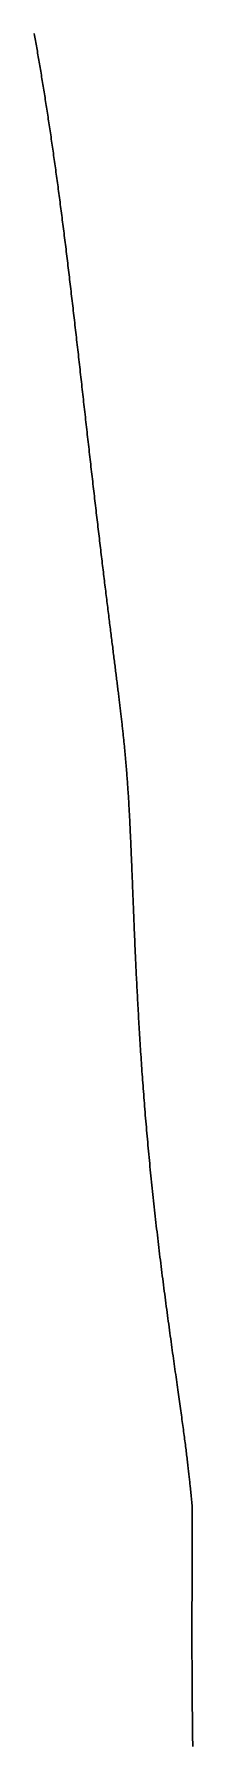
# Model space of a CAD drawing. Header units: inches. Extents: x 130170 to 284068, y 377793 to 804530.
# Drawn here: x 253538.4 to 253544.9, y 738977.2 to 739047.7 of the extents above; entities that cross this region are included whole.
import ezdxf

# ---------------------------------------------------------------- set-up
doc = ezdxf.new("R2010")
doc.units = ezdxf.units.IN
doc.header["$MEASUREMENT"] = 0
doc.layers.add('muni_il', color=7, linetype='Continuous')

msp = doc.modelspace()

# ---------------------------------------------------------------- linework, layer by layer
at = {"layer": 'muni_il'}
for points in [[(253538.37, 739047.738), (253538.383, 739047.666), (253538.396, 739047.594), (253538.409, 739047.521), (253538.422, 739047.449), (253538.435, 739047.376), (253538.447, 739047.303), (253538.46, 739047.229), (253538.473, 739047.156), (253538.486, 739047.083), (253538.498, 739047.009), (253538.511, 739046.935), (253538.524, 739046.861), (253538.537, 739046.786), (253538.549, 739046.712), (253538.562, 739046.637), (253538.575, 739046.562), (253538.587, 739046.487), (253538.6, 739046.411), (253538.613, 739046.336), (253538.625, 739046.26), (253538.638, 739046.184), (253538.651, 739046.108), (253538.663, 739046.031), (253538.676, 739045.955), (253538.689, 739045.878), (253538.701, 739045.801), (253538.714, 739045.724), (253538.726, 739045.646), (253538.739, 739045.569), (253538.751, 739045.491), (253538.764, 739045.413), (253538.776, 739045.335), (253538.789, 739045.256), (253538.801, 739045.178), (253538.814, 739045.099), (253538.826, 739045.02), (253538.839, 739044.941), (253538.851, 739044.861), (253538.864, 739044.781), (253538.876, 739044.701), (253538.888, 739044.621), (253538.901, 739044.541), (253538.913, 739044.46), (253538.926, 739044.38), (253538.938, 739044.299), (253538.95, 739044.218), (253538.963, 739044.136), (253538.975, 739044.055), (253538.987, 739043.973), (253538.999, 739043.891), (253539.012, 739043.808), (253539.024, 739043.726), (253539.036, 739043.643), (253539.048, 739043.56), (253539.061, 739043.477), (253539.073, 739043.394), (253539.085, 739043.31), (253539.097, 739043.227), (253539.109, 739043.143), (253539.122, 739043.058), (253539.134, 739042.974), (253539.146, 739042.889), (253539.158, 739042.804), (253539.17, 739042.719), (253539.182, 739042.634), (253539.194, 739042.548), (253539.206, 739042.463), (253539.218, 739042.377), (253539.23, 739042.291), (253539.242, 739042.204), (253539.254, 739042.117), (253539.266, 739042.031), (253539.278, 739041.943), (253539.29, 739041.856), (253539.302, 739041.769), (253539.314, 739041.681), (253539.326, 739041.593), (253539.338, 739041.505), (253539.35, 739041.416), (253539.362, 739041.328), (253539.374, 739041.239), (253539.385, 739041.15), (253539.397, 739041.06), (253539.409, 739040.971), (253539.421, 739040.881), (253539.433, 739040.791), (253539.444, 739040.701), (253539.456, 739040.61), (253539.468, 739040.52), (253539.48, 739040.429), (253539.492, 739040.338), (253539.503, 739040.246), (253539.515, 739040.155), (253539.527, 739040.063), (253539.538, 739039.971), (253539.55, 739039.879), (253539.562, 739039.786), (253539.574, 739039.694), (253539.585, 739039.601), (253539.597, 739039.508), (253539.609, 739039.415), (253539.62, 739039.321), (253539.632, 739039.227), (253539.644, 739039.133), (253539.655, 739039.039), (253539.667, 739038.945), (253539.679, 739038.85), (253539.69, 739038.756), (253539.702, 739038.66), (253539.713, 739038.565), (253539.725, 739038.47), (253539.737, 739038.374), (253539.748, 739038.279), (253539.76, 739038.182), (253539.771, 739038.086), (253539.783, 739037.99), (253539.794, 739037.893), (253539.806, 739037.796), (253539.818, 739037.699), (253539.829, 739037.602), (253539.841, 739037.505), (253539.852, 739037.407), (253539.864, 739037.309), (253539.875, 739037.212), (253539.887, 739037.113), (253539.898, 739037.015), (253539.91, 739036.917), (253539.921, 739036.818), (253539.933, 739036.719), (253539.944, 739036.62), (253539.956, 739036.521), (253539.968, 739036.422), (253539.979, 739036.322), (253539.991, 739036.222), (253540.002, 739036.122), (253540.014, 739036.022), (253540.025, 739035.922), (253540.037, 739035.822), (253540.048, 739035.721), (253540.06, 739035.621), (253540.071, 739035.52), (253540.083, 739035.419), (253540.094, 739035.318), (253540.106, 739035.217), (253540.117, 739035.116), (253540.129, 739035.014), (253540.14, 739034.913), (253540.152, 739034.811), (253540.163, 739034.71), (253540.175, 739034.608), (253540.187, 739034.506), (253540.198, 739034.404), (253540.21, 739034.302), (253540.221, 739034.199), (253540.233, 739034.097), (253540.244, 739033.995), (253540.256, 739033.892), (253540.267, 739033.79), (253540.279, 739033.687), (253540.291, 739033.584), (253540.302, 739033.481), (253540.314, 739033.379), (253540.325, 739033.276), (253540.337, 739033.173), (253540.349, 739033.07), (253540.36, 739032.967), (253540.372, 739032.864), (253540.383, 739032.761), (253540.395, 739032.658), (253540.406, 739032.554), (253540.418, 739032.451), (253540.43, 739032.348), (253540.441, 739032.245), (253540.453, 739032.142), (253540.464, 739032.039), (253540.476, 739031.935), (253540.488, 739031.832), (253540.499, 739031.729), (253540.511, 739031.626), (253540.522, 739031.523), (253540.534, 739031.42), (253540.546, 739031.317), (253540.557, 739031.214), (253540.569, 739031.112), (253540.581, 739031.009), (253540.592, 739030.906), (253540.604, 739030.804), (253540.615, 739030.701), (253540.627, 739030.599), (253540.638, 739030.496), (253540.65, 739030.394), (253540.662, 739030.292), (253540.673, 739030.19), (253540.685, 739030.088), (253540.697, 739029.986), (253540.708, 739029.884), (253540.72, 739029.783), (253540.731, 739029.682), (253540.743, 739029.58), (253540.754, 739029.479), (253540.766, 739029.378), (253540.777, 739029.277), (253540.789, 739029.177), (253540.801, 739029.077), (253540.812, 739028.976), (253540.824, 739028.876), (253540.835, 739028.776), (253540.847, 739028.677), (253540.858, 739028.578), (253540.87, 739028.478), (253540.881, 739028.379), (253540.893, 739028.281), (253540.904, 739028.182), (253540.915, 739028.084), (253540.927, 739027.986), (253540.938, 739027.888), (253540.95, 739027.79), (253540.961, 739027.693), (253540.972, 739027.596), (253540.984, 739027.5), (253540.995, 739027.403), (253541.006, 739027.307), (253541.018, 739027.211), (253541.029, 739027.115), (253541.04, 739027.02), (253541.052, 739026.925), (253541.063, 739026.831), (253541.074, 739026.736), (253541.085, 739026.642), (253541.096, 739026.549), (253541.107, 739026.455), (253541.119, 739026.362), (253541.13, 739026.27), (253541.141, 739026.177), (253541.152, 739026.086), (253541.163, 739025.994), (253541.174, 739025.903), (253541.185, 739025.812), (253541.196, 739025.721), (253541.206, 739025.631), (253541.217, 739025.541), (253541.228, 739025.452), (253541.239, 739025.363), (253541.25, 739025.275), (253541.26, 739025.186), (253541.271, 739025.099), (253541.282, 739025.011), (253541.292, 739024.924), (253541.303, 739024.838), (253541.314, 739024.751), (253541.324, 739024.666), (253541.334, 739024.58), (253541.345, 739024.495), (253541.355, 739024.411), (253541.366, 739024.327), (253541.376, 739024.243), (253541.386, 739024.16), (253541.396, 739024.077), (253541.407, 739023.995), (253541.417, 739023.913), (253541.427, 739023.832), (253541.437, 739023.751), (253541.447, 739023.67), (253541.457, 739023.59), (253541.467, 739023.51), (253541.477, 739023.431), (253541.487, 739023.352), (253541.496, 739023.274), (253541.506, 739023.196), (253541.516, 739023.118), (253541.526, 739023.041), (253541.535, 739022.965), (253541.545, 739022.889), (253541.554, 739022.813), (253541.564, 739022.738), (253541.573, 739022.663), (253541.582, 739022.589), (253541.592, 739022.515), (253541.601, 739022.442), (253541.61, 739022.369), (253541.619, 739022.296), (253541.628, 739022.224), (253541.637, 739022.152), (253541.646, 739022.081), (253541.655, 739022.01), (253541.664, 739021.94), (253541.672, 739021.87), (253541.681, 739021.801), (253541.69, 739021.732), (253541.698, 739021.663), (253541.707, 739021.595), (253541.715, 739021.527), (253541.724, 739021.46), (253541.732, 739021.393), (253541.741, 739021.327), (253541.749, 739021.261), (253541.757, 739021.195), (253541.765, 739021.13), (253541.773, 739021.065), (253541.781, 739021), (253541.789, 739020.936), (253541.797, 739020.873), (253541.805, 739020.81), (253541.812, 739020.747), (253541.82, 739020.684), (253541.828, 739020.622), (253541.835, 739020.56), (253541.843, 739020.499), (253541.85, 739020.438), (253541.858, 739020.377), (253541.865, 739020.317), (253541.872, 739020.257), (253541.879, 739020.197), (253541.886, 739020.138), (253541.893, 739020.079), (253541.9, 739020.02), (253541.907, 739019.962), (253541.914, 739019.904), (253541.921, 739019.846), (253541.928, 739019.789), (253541.934, 739019.732), (253541.941, 739019.675), (253541.947, 739019.618), (253541.954, 739019.562), (253541.96, 739019.506), (253541.967, 739019.45), (253541.973, 739019.394), (253541.979, 739019.339), (253541.986, 739019.284), (253541.992, 739019.229), (253541.998, 739019.175), (253542.004, 739019.12), (253542.01, 739019.066), (253542.016, 739019.012), (253542.021, 739018.958), (253542.027, 739018.905), (253542.033, 739018.851), (253542.038, 739018.798), (253542.044, 739018.745), (253542.05, 739018.692), (253542.055, 739018.639), (253542.06, 739018.587), (253542.066, 739018.534), (253542.071, 739018.482), (253542.076, 739018.43), (253542.082, 739018.377), (253542.087, 739018.325), (253542.092, 739018.273), (253542.097, 739018.221), (253542.102, 739018.17), (253542.107, 739018.118), (253542.112, 739018.066), (253542.116, 739018.014), (253542.121, 739017.963), (253542.126, 739017.911), (253542.13, 739017.86), (253542.135, 739017.808), (253542.14, 739017.756), (253542.144, 739017.705), (253542.149, 739017.653), (253542.153, 739017.602), (253542.157, 739017.55), (253542.162, 739017.498), (253542.166, 739017.447), (253542.17, 739017.395), (253542.174, 739017.343), (253542.179, 739017.291), (253542.183, 739017.239), (253542.187, 739017.187), (253542.191, 739017.135), (253542.195, 739017.082), (253542.199, 739017.03), (253542.202, 739016.977), (253542.206, 739016.924), (253542.21, 739016.872), (253542.214, 739016.818), (253542.218, 739016.765), (253542.221, 739016.712), (253542.225, 739016.658), (253542.229, 739016.605), (253542.232, 739016.551), (253542.236, 739016.497), (253542.239, 739016.442), (253542.243, 739016.387), (253542.246, 739016.333), (253542.25, 739016.277), (253542.253, 739016.222), (253542.257, 739016.167), (253542.26, 739016.111), (253542.263, 739016.055), (253542.266, 739015.998), (253542.27, 739015.941), (253542.273, 739015.884), (253542.276, 739015.827), (253542.279, 739015.77), (253542.283, 739015.712), (253542.286, 739015.653), (253542.289, 739015.595), (253542.292, 739015.536), (253542.295, 739015.476), (253542.298, 739015.417), (253542.301, 739015.357), (253542.304, 739015.296), (253542.307, 739015.235), (253542.31, 739015.174), (253542.313, 739015.112), (253542.316, 739015.05), (253542.319, 739014.988), (253542.322, 739014.925), (253542.325, 739014.862), (253542.328, 739014.798), (253542.331, 739014.734), (253542.334, 739014.669), (253542.337, 739014.604), (253542.34, 739014.539), (253542.343, 739014.473), (253542.346, 739014.407), (253542.349, 739014.34), (253542.351, 739014.272), (253542.354, 739014.205), (253542.357, 739014.136), (253542.36, 739014.067), (253542.363, 739013.998), (253542.366, 739013.928), (253542.369, 739013.858), (253542.372, 739013.787), (253542.375, 739013.716), (253542.378, 739013.644), (253542.381, 739013.571), (253542.384, 739013.499), (253542.387, 739013.425), (253542.389, 739013.351), (253542.392, 739013.277), (253542.395, 739013.202), (253542.398, 739013.126), (253542.401, 739013.05), (253542.405, 739012.973), (253542.408, 739012.896), (253542.411, 739012.818), (253542.414, 739012.74), (253542.417, 739012.661), (253542.42, 739012.581), (253542.423, 739012.501), (253542.426, 739012.42), (253542.429, 739012.339), (253542.433, 739012.258), (253542.436, 739012.175), (253542.439, 739012.092), (253542.443, 739012.009), (253542.446, 739011.925), (253542.449, 739011.84), (253542.453, 739011.755), (253542.456, 739011.669), (253542.46, 739011.583), (253542.463, 739011.496), (253542.467, 739011.409), (253542.47, 739011.321), (253542.474, 739011.232), (253542.477, 739011.143), (253542.481, 739011.053), (253542.485, 739010.963), (253542.489, 739010.872), (253542.492, 739010.78), (253542.496, 739010.688), (253542.5, 739010.596), (253542.504, 739010.503), (253542.508, 739010.409), (253542.512, 739010.315), (253542.516, 739010.22), (253542.52, 739010.125), (253542.525, 739010.029), (253542.529, 739009.932), (253542.533, 739009.835), (253542.538, 739009.738), (253542.542, 739009.639), (253542.547, 739009.541), (253542.551, 739009.442), (253542.556, 739009.342), (253542.56, 739009.242), (253542.565, 739009.141), (253542.57, 739009.04), (253542.575, 739008.938), (253542.58, 739008.836), (253542.585, 739008.733), (253542.59, 739008.629), (253542.595, 739008.526), (253542.601, 739008.421), (253542.606, 739008.317), (253542.611, 739008.211), (253542.617, 739008.105), (253542.622, 739007.999), (253542.628, 739007.892), (253542.634, 739007.785), (253542.64, 739007.678), (253542.645, 739007.569), (253542.652, 739007.461), (253542.658, 739007.352), (253542.664, 739007.242), (253542.67, 739007.132), (253542.676, 739007.022), (253542.683, 739006.911), (253542.689, 739006.8), (253542.696, 739006.688), (253542.703, 739006.576), (253542.71, 739006.463), (253542.717, 739006.351), (253542.724, 739006.237), (253542.731, 739006.123), (253542.738, 739006.009), (253542.745, 739005.895), (253542.753, 739005.78), (253542.76, 739005.664), (253542.768, 739005.549), (253542.776, 739005.432), (253542.784, 739005.316), (253542.792, 739005.199), (253542.8, 739005.082), (253542.808, 739004.965), (253542.817, 739004.847), (253542.825, 739004.728), (253542.834, 739004.61), (253542.842, 739004.491), (253542.851, 739004.371), (253542.86, 739004.252), (253542.869, 739004.132), (253542.878, 739004.012), (253542.888, 739003.891), (253542.897, 739003.77), (253542.907, 739003.649), (253542.916, 739003.527), (253542.926, 739003.406), (253542.936, 739003.283), (253542.946, 739003.161), (253542.957, 739003.038), (253542.967, 739002.915), (253542.977, 739002.792), (253542.988, 739002.668), (253542.999, 739002.545), (253543.01, 739002.421), (253543.021, 739002.296), (253543.032, 739002.172), (253543.043, 739002.047), (253543.054, 739001.922), (253543.066, 739001.796), (253543.078, 739001.671), (253543.089, 739001.545), (253543.101, 739001.419), (253543.114, 739001.292), (253543.126, 739001.166), (253543.138, 739001.039), (253543.151, 739000.912), (253543.163, 739000.785), (253543.176, 739000.658), (253543.189, 739000.531), (253543.202, 739000.403), (253543.215, 739000.275), (253543.228, 739000.147), (253543.242, 739000.019), (253543.255, 738999.891), (253543.269, 738999.762), (253543.283, 738999.634), (253543.297, 738999.505), (253543.311, 738999.377), (253543.325, 738999.248), (253543.339, 738999.119), (253543.353, 738998.99), (253543.368, 738998.861), (253543.383, 738998.732), (253543.397, 738998.602), (253543.412, 738998.473), (253543.427, 738998.344), (253543.442, 738998.215), (253543.457, 738998.086), (253543.473, 738997.956), (253543.488, 738997.827), (253543.503, 738997.698), (253543.519, 738997.569), (253543.534, 738997.44), (253543.55, 738997.311), (253543.566, 738997.183), (253543.582, 738997.054), (253543.598, 738996.925), (253543.614, 738996.797), (253543.63, 738996.669), (253543.646, 738996.541), (253543.662, 738996.414), (253543.678, 738996.286), (253543.695, 738996.159), (253543.711, 738996.032), (253543.727, 738995.906), (253543.744, 738995.779), (253543.76, 738995.653), (253543.777, 738995.528), (253543.793, 738995.403), (253543.81, 738995.278), (253543.826, 738995.154), (253543.843, 738995.03), (253543.859, 738994.907), (253543.876, 738994.784), (253543.892, 738994.661), (253543.909, 738994.54), (253543.925, 738994.419), (253543.942, 738994.298), (253543.958, 738994.178), (253543.974, 738994.059), (253543.991, 738993.94), (253544.007, 738993.822), (253544.023, 738993.705), (253544.039, 738993.589), (253544.055, 738993.473), (253544.071, 738993.358), (253544.087, 738993.244), (253544.103, 738993.131), (253544.119, 738993.018), (253544.134, 738992.907), (253544.15, 738992.796), (253544.165, 738992.687), (253544.181, 738992.578), (253544.196, 738992.47), (253544.211, 738992.363), (253544.226, 738992.257), (253544.241, 738992.153), (253544.255, 738992.049), (253544.27, 738991.946), (253544.284, 738991.844), (253544.299, 738991.744), (253544.313, 738991.644), (253544.327, 738991.546), (253544.34, 738991.448), (253544.354, 738991.352), (253544.367, 738991.256), (253544.38, 738991.162), (253544.393, 738991.069), (253544.406, 738990.977), (253544.419, 738990.887), (253544.431, 738990.797), (253544.444, 738990.708), (253544.456, 738990.621), (253544.468, 738990.534), (253544.479, 738990.449), (253544.491, 738990.365), (253544.502, 738990.282), (253544.513, 738990.2), (253544.524, 738990.119), (253544.535, 738990.039), (253544.545, 738989.96), (253544.556, 738989.882), (253544.566, 738989.805), (253544.576, 738989.729), (253544.585, 738989.654), (253544.595, 738989.58), (253544.604, 738989.507), (253544.613, 738989.435), (253544.622, 738989.363), (253544.631, 738989.293), (253544.64, 738989.224), (253544.648, 738989.155), (253544.657, 738989.087), (253544.665, 738989.02), (253544.673, 738988.954), (253544.68, 738988.888), (253544.688, 738988.824), (253544.695, 738988.76), (253544.703, 738988.697), (253544.71, 738988.635), (253544.717, 738988.573), (253544.724, 738988.512), (253544.73, 738988.452), (253544.737, 738988.393), (253544.743, 738988.334), (253544.75, 738988.277), (253544.756, 738988.22), (253544.762, 738988.163), (253544.768, 738988.108), (253544.773, 738988.054), (253544.779, 738988), (253544.785, 738987.948), (253544.79, 738987.896), (253544.795, 738987.846), (253544.8, 738987.797), (253544.805, 738987.748), (253544.81, 738987.702), (253544.815, 738987.656), (253544.819, 738987.612), (253544.823, 738987.569), (253544.828, 738987.528), (253544.832, 738987.489), (253544.835, 738987.452), (253544.839, 738987.416), (253544.842, 738987.383), (253544.845, 738987.352), (253544.848, 738987.323), (253544.851, 738987.296), (253544.853, 738987.272), (253544.855, 738987.251), (253544.857, 738987.233), (253544.858, 738987.218), (253544.859, 738987.206), (253544.87, 738987.035), (253544.871, 738986.966), (253544.872, 738986.933), (253544.872, 738986.899), (253544.873, 738986.866), (253544.873, 738986.833), (253544.874, 738986.8), (253544.874, 738986.767), (253544.875, 738986.735), (253544.875, 738986.702), (253544.875, 738986.67), (253544.876, 738986.637), (253544.876, 738986.605), (253544.876, 738986.573), (253544.877, 738986.541), (253544.877, 738986.509), (253544.877, 738986.477), (253544.877, 738986.444), (253544.878, 738986.412), (253544.878, 738986.38), (253544.878, 738986.348), (253544.878, 738986.316), (253544.878, 738986.284), (253544.878, 738986.252), (253544.878, 738986.22), (253544.878, 738986.188), (253544.878, 738986.155), (253544.879, 738986.123), (253544.879, 738986.091), (253544.879, 738986.058), (253544.879, 738986.026), (253544.879, 738985.993), (253544.879, 738985.96), (253544.879, 738985.928), (253544.879, 738985.895), (253544.879, 738985.862), (253544.879, 738985.828), (253544.879, 738985.795), (253544.878, 738985.761), (253544.878, 738985.728), (253544.878, 738985.694), (253544.878, 738985.659), (253544.878, 738985.625), (253544.878, 738985.59), (253544.878, 738985.555), (253544.878, 738985.52), (253544.878, 738985.484), (253544.878, 738985.449), (253544.878, 738985.412), (253544.877, 738985.376), (253544.877, 738985.339), (253544.877, 738985.301), (253544.877, 738985.263), (253544.877, 738985.225), (253544.877, 738985.186), (253544.877, 738985.147), (253544.876, 738985.107), (253544.876, 738985.067), (253544.876, 738985.026), (253544.876, 738984.985), (253544.876, 738984.943), (253544.876, 738984.9), (253544.875, 738984.857), (253544.875, 738984.813), (253544.875, 738984.768), (253544.875, 738984.723), (253544.874, 738984.677), (253544.874, 738984.631), (253544.874, 738984.584), (253544.874, 738984.536), (253544.874, 738984.487), (253544.873, 738984.437), (253544.873, 738984.387), (253544.873, 738984.336), (253544.873, 738984.284), (253544.872, 738984.232), (253544.872, 738984.178), (253544.872, 738984.124), (253544.872, 738984.069), (253544.872, 738984.014), (253544.871, 738983.957), (253544.871, 738983.9), (253544.871, 738983.842), (253544.871, 738983.783), (253544.87, 738983.723), (253544.87, 738983.662), (253544.87, 738983.601), (253544.87, 738983.539), (253544.87, 738983.476), (253544.869, 738983.412), (253544.869, 738983.347), (253544.869, 738983.282), (253544.869, 738983.216), (253544.869, 738983.149), (253544.868, 738983.081), (253544.868, 738983.012), (253544.868, 738982.943), (253544.868, 738982.873), (253544.868, 738982.803), (253544.868, 738982.731), (253544.867, 738982.659), (253544.867, 738982.586), (253544.867, 738982.513), (253544.867, 738982.438), (253544.867, 738982.363), (253544.867, 738982.288), (253544.867, 738982.212), (253544.867, 738982.135), (253544.867, 738982.058), (253544.867, 738981.98), (253544.867, 738981.901), (253544.867, 738981.822), (253544.867, 738981.742), (253544.867, 738981.662), (253544.867, 738981.581), (253544.867, 738981.5), (253544.867, 738981.418), (253544.867, 738981.336), (253544.867, 738981.253), (253544.867, 738981.17), (253544.868, 738981.086), (253544.868, 738981.002), (253544.868, 738980.918), (253544.868, 738980.833), (253544.868, 738980.747), (253544.869, 738980.662), (253544.869, 738980.576), (253544.869, 738980.489), (253544.869, 738980.403), (253544.87, 738980.316), (253544.87, 738980.228), (253544.871, 738980.14), (253544.871, 738980.053), (253544.871, 738979.964), (253544.872, 738979.876), (253544.872, 738979.787), (253544.873, 738979.698), (253544.873, 738979.609), (253544.874, 738979.519), (253544.874, 738979.43), (253544.875, 738979.34), (253544.876, 738979.25), (253544.876, 738979.159), (253544.877, 738979.069), (253544.878, 738978.978), (253544.879, 738978.888), (253544.879, 738978.797), (253544.88, 738978.705), (253544.881, 738978.614), (253544.882, 738978.523), (253544.883, 738978.431), (253544.884, 738978.339), (253544.885, 738978.247), (253544.886, 738978.155), (253544.887, 738978.063), (253544.888, 738977.971), (253544.889, 738977.879), (253544.89, 738977.786), (253544.892, 738977.694), (253544.893, 738977.601), (253544.894, 738977.508), (253544.895, 738977.415), (253544.897, 738977.322), (253544.898, 738977.229), (253544.9, 738977.136)], [(253544.9, 738977.136), (253544.898, 738977.229), (253544.897, 738977.322), (253544.895, 738977.415), (253544.894, 738977.508), (253544.893, 738977.601), (253544.892, 738977.694), (253544.89, 738977.786), (253544.889, 738977.879), (253544.888, 738977.971), (253544.887, 738978.063), (253544.886, 738978.155), (253544.885, 738978.247), (253544.884, 738978.339), (253544.883, 738978.431), (253544.882, 738978.523), (253544.881, 738978.614), (253544.88, 738978.705), (253544.879, 738978.797), (253544.879, 738978.888), (253544.878, 738978.978), (253544.877, 738979.069), (253544.876, 738979.159), (253544.876, 738979.25), (253544.875, 738979.34), (253544.874, 738979.43), (253544.874, 738979.519), (253544.873, 738979.609), (253544.873, 738979.698), (253544.872, 738979.787), (253544.872, 738979.876), (253544.871, 738979.964), (253544.871, 738980.053), (253544.871, 738980.14), (253544.87, 738980.228), (253544.87, 738980.316), (253544.869, 738980.403), (253544.869, 738980.489), (253544.869, 738980.576), (253544.869, 738980.662), (253544.868, 738980.747), (253544.868, 738980.833), (253544.868, 738980.918), (253544.868, 738981.002), (253544.868, 738981.086), (253544.867, 738981.17), (253544.867, 738981.253), (253544.867, 738981.336), (253544.867, 738981.418), (253544.867, 738981.5), (253544.867, 738981.581), (253544.867, 738981.662), (253544.867, 738981.742), (253544.867, 738981.822), (253544.867, 738981.901), (253544.867, 738981.98), (253544.867, 738982.058), (253544.867, 738982.135), (253544.867, 738982.212), (253544.867, 738982.288), (253544.867, 738982.363), (253544.867, 738982.438), (253544.867, 738982.513), (253544.867, 738982.586), (253544.867, 738982.659), (253544.868, 738982.731), (253544.868, 738982.803), (253544.868, 738982.873), (253544.868, 738982.943), (253544.868, 738983.012), (253544.868, 738983.081), (253544.869, 738983.149), (253544.869, 738983.216), (253544.869, 738983.282), (253544.869, 738983.347), (253544.869, 738983.412), (253544.87, 738983.476), (253544.87, 738983.539), (253544.87, 738983.601), (253544.87, 738983.662), (253544.87, 738983.723), (253544.871, 738983.783), (253544.871, 738983.842), (253544.871, 738983.9), (253544.871, 738983.957), (253544.872, 738984.014), (253544.872, 738984.069), (253544.872, 738984.124), (253544.872, 738984.178), (253544.872, 738984.232), (253544.873, 738984.284), (253544.873, 738984.336), (253544.873, 738984.387), (253544.873, 738984.437), (253544.874, 738984.487), (253544.874, 738984.536), (253544.874, 738984.584), (253544.874, 738984.631), (253544.874, 738984.677), (253544.875, 738984.723), (253544.875, 738984.768), (253544.875, 738984.813), (253544.875, 738984.857), (253544.876, 738984.9), (253544.876, 738984.943), (253544.876, 738984.985), (253544.876, 738985.026), (253544.876, 738985.067), (253544.876, 738985.107), (253544.877, 738985.147), (253544.877, 738985.186), (253544.877, 738985.225), (253544.877, 738985.263), (253544.877, 738985.301), (253544.877, 738985.339), (253544.877, 738985.376), (253544.878, 738985.412), (253544.878, 738985.449), (253544.878, 738985.484), (253544.878, 738985.52), (253544.878, 738985.555), (253544.878, 738985.59), (253544.878, 738985.625), (253544.878, 738985.659), (253544.878, 738985.694), (253544.878, 738985.728), (253544.878, 738985.761), (253544.879, 738985.795), (253544.879, 738985.828), (253544.879, 738985.862), (253544.879, 738985.895), (253544.879, 738985.928), (253544.879, 738985.96), (253544.879, 738985.993), (253544.879, 738986.026), (253544.879, 738986.058), (253544.879, 738986.091), (253544.879, 738986.123), (253544.878, 738986.155), (253544.878, 738986.188), (253544.878, 738986.22), (253544.878, 738986.252), (253544.878, 738986.284), (253544.878, 738986.316), (253544.878, 738986.348), (253544.878, 738986.38), (253544.878, 738986.412), (253544.877, 738986.444), (253544.877, 738986.477), (253544.877, 738986.509), (253544.877, 738986.541), (253544.876, 738986.573), (253544.876, 738986.605), (253544.876, 738986.637), (253544.875, 738986.67), (253544.875, 738986.702), (253544.875, 738986.735), (253544.874, 738986.767), (253544.874, 738986.8), (253544.873, 738986.833), (253544.873, 738986.866), (253544.872, 738986.899), (253544.872, 738986.933), (253544.871, 738986.966), (253544.87, 738987.035), (253544.859, 738987.206), (253544.858, 738987.218), (253544.857, 738987.233), (253544.855, 738987.251), (253544.853, 738987.272), (253544.851, 738987.296), (253544.848, 738987.323), (253544.845, 738987.352), (253544.842, 738987.383), (253544.839, 738987.416), (253544.835, 738987.452), (253544.832, 738987.489), (253544.828, 738987.528), (253544.823, 738987.569), (253544.819, 738987.612), (253544.815, 738987.656), (253544.81, 738987.702), (253544.805, 738987.748), (253544.8, 738987.797), (253544.795, 738987.846), (253544.79, 738987.896), (253544.785, 738987.948), (253544.779, 738988), (253544.773, 738988.054), (253544.768, 738988.108), (253544.762, 738988.163), (253544.756, 738988.22), (253544.75, 738988.277), (253544.743, 738988.334), (253544.737, 738988.393), (253544.73, 738988.452), (253544.724, 738988.512), (253544.717, 738988.573), (253544.71, 738988.635), (253544.703, 738988.697), (253544.695, 738988.76), (253544.688, 738988.824), (253544.68, 738988.888), (253544.673, 738988.954), (253544.665, 738989.02), (253544.657, 738989.087), (253544.648, 738989.155), (253544.64, 738989.224), (253544.631, 738989.293), (253544.622, 738989.363), (253544.613, 738989.435), (253544.604, 738989.507), (253544.595, 738989.58), (253544.585, 738989.654), (253544.576, 738989.729), (253544.566, 738989.805), (253544.556, 738989.882), (253544.545, 738989.96), (253544.535, 738990.039), (253544.524, 738990.119), (253544.513, 738990.2), (253544.502, 738990.282), (253544.491, 738990.365), (253544.479, 738990.449), (253544.468, 738990.534), (253544.456, 738990.621), (253544.444, 738990.708), (253544.431, 738990.797), (253544.419, 738990.887), (253544.406, 738990.977), (253544.393, 738991.069), (253544.38, 738991.162), (253544.367, 738991.256), (253544.354, 738991.352), (253544.34, 738991.448), (253544.327, 738991.546), (253544.313, 738991.644), (253544.299, 738991.744), (253544.284, 738991.844), (253544.27, 738991.946), (253544.255, 738992.049), (253544.241, 738992.153), (253544.226, 738992.257), (253544.211, 738992.363), (253544.196, 738992.47), (253544.181, 738992.578), (253544.165, 738992.687), (253544.15, 738992.796), (253544.134, 738992.907), (253544.119, 738993.018), (253544.103, 738993.131), (253544.087, 738993.244), (253544.071, 738993.358), (253544.055, 738993.473), (253544.039, 738993.589), (253544.023, 738993.705), (253544.007, 738993.822), (253543.991, 738993.94), (253543.974, 738994.059), (253543.958, 738994.178), (253543.942, 738994.298), (253543.925, 738994.419), (253543.909, 738994.54), (253543.892, 738994.661), (253543.876, 738994.784), (253543.859, 738994.907), (253543.843, 738995.03), (253543.826, 738995.154), (253543.81, 738995.278), (253543.793, 738995.403), (253543.777, 738995.528), (253543.76, 738995.653), (253543.744, 738995.779), (253543.727, 738995.906), (253543.711, 738996.032), (253543.695, 738996.159), (253543.678, 738996.286), (253543.662, 738996.414), (253543.646, 738996.541), (253543.63, 738996.669), (253543.614, 738996.797), (253543.598, 738996.925), (253543.582, 738997.054), (253543.566, 738997.183), (253543.55, 738997.311), (253543.534, 738997.44), (253543.519, 738997.569), (253543.503, 738997.698), (253543.488, 738997.827), (253543.473, 738997.956), (253543.457, 738998.086), (253543.442, 738998.215), (253543.427, 738998.344), (253543.412, 738998.473), (253543.397, 738998.602), (253543.383, 738998.732), (253543.368, 738998.861), (253543.353, 738998.99), (253543.339, 738999.119), (253543.325, 738999.248), (253543.311, 738999.377), (253543.297, 738999.505), (253543.283, 738999.634), (253543.269, 738999.762), (253543.255, 738999.891), (253543.242, 739000.019), (253543.228, 739000.147), (253543.215, 739000.275), (253543.202, 739000.403), (253543.189, 739000.531), (253543.176, 739000.658), (253543.163, 739000.785), (253543.151, 739000.912), (253543.138, 739001.039), (253543.126, 739001.166), (253543.114, 739001.292), (253543.101, 739001.419), (253543.089, 739001.545), (253543.078, 739001.671), (253543.066, 739001.796), (253543.054, 739001.922), (253543.043, 739002.047), (253543.032, 739002.172), (253543.021, 739002.296), (253543.01, 739002.421), (253542.999, 739002.545), (253542.988, 739002.668), (253542.977, 739002.792), (253542.967, 739002.915), (253542.957, 739003.038), (253542.946, 739003.161), (253542.936, 739003.283), (253542.926, 739003.406), (253542.916, 739003.527), (253542.907, 739003.649), (253542.897, 739003.77), (253542.888, 739003.891), (253542.878, 739004.012), (253542.869, 739004.132), (253542.86, 739004.252), (253542.851, 739004.371), (253542.842, 739004.491), (253542.834, 739004.61), (253542.825, 739004.728), (253542.817, 739004.847), (253542.808, 739004.965), (253542.8, 739005.082), (253542.792, 739005.199), (253542.784, 739005.316), (253542.776, 739005.432), (253542.768, 739005.549), (253542.76, 739005.664), (253542.753, 739005.78), (253542.745, 739005.895), (253542.738, 739006.009), (253542.731, 739006.123), (253542.724, 739006.237), (253542.717, 739006.351), (253542.71, 739006.463), (253542.703, 739006.576), (253542.696, 739006.688), (253542.689, 739006.8), (253542.683, 739006.911), (253542.676, 739007.022), (253542.67, 739007.132), (253542.664, 739007.242), (253542.658, 739007.352), (253542.652, 739007.461), (253542.645, 739007.569), (253542.64, 739007.678), (253542.634, 739007.785), (253542.628, 739007.892), (253542.622, 739007.999), (253542.617, 739008.105), (253542.611, 739008.211), (253542.606, 739008.317), (253542.601, 739008.421), (253542.595, 739008.526), (253542.59, 739008.629), (253542.585, 739008.733), (253542.58, 739008.836), (253542.575, 739008.938), (253542.57, 739009.04), (253542.565, 739009.141), (253542.56, 739009.242), (253542.556, 739009.342), (253542.551, 739009.442), (253542.547, 739009.541), (253542.542, 739009.639), (253542.538, 739009.738), (253542.533, 739009.835), (253542.529, 739009.932), (253542.525, 739010.029), (253542.52, 739010.125), (253542.516, 739010.22), (253542.512, 739010.315), (253542.508, 739010.409), (253542.504, 739010.503), (253542.5, 739010.596), (253542.496, 739010.688), (253542.492, 739010.78), (253542.489, 739010.872), (253542.485, 739010.963), (253542.481, 739011.053), (253542.477, 739011.143), (253542.474, 739011.232), (253542.47, 739011.321), (253542.467, 739011.409), (253542.463, 739011.496), (253542.46, 739011.583), (253542.456, 739011.669), (253542.453, 739011.755), (253542.449, 739011.84), (253542.446, 739011.925), (253542.443, 739012.009), (253542.439, 739012.092), (253542.436, 739012.175), (253542.433, 739012.258), (253542.429, 739012.339), (253542.426, 739012.42), (253542.423, 739012.501), (253542.42, 739012.581), (253542.417, 739012.661), (253542.414, 739012.74), (253542.411, 739012.818), (253542.408, 739012.896), (253542.405, 739012.973), (253542.401, 739013.05), (253542.398, 739013.126), (253542.395, 739013.202), (253542.392, 739013.277), (253542.389, 739013.351), (253542.387, 739013.425), (253542.384, 739013.499), (253542.381, 739013.571), (253542.378, 739013.644), (253542.375, 739013.716), (253542.372, 739013.787), (253542.369, 739013.858), (253542.366, 739013.928), (253542.363, 739013.998), (253542.36, 739014.067), (253542.357, 739014.136), (253542.354, 739014.205), (253542.351, 739014.272), (253542.349, 739014.34), (253542.346, 739014.407), (253542.343, 739014.473), (253542.34, 739014.539), (253542.337, 739014.604), (253542.334, 739014.669), (253542.331, 739014.734), (253542.328, 739014.798), (253542.325, 739014.862), (253542.322, 739014.925), (253542.319, 739014.988), (253542.316, 739015.05), (253542.313, 739015.112), (253542.31, 739015.174), (253542.307, 739015.235), (253542.304, 739015.296), (253542.301, 739015.357), (253542.298, 739015.417), (253542.295, 739015.476), (253542.292, 739015.536), (253542.289, 739015.595), (253542.286, 739015.653), (253542.283, 739015.712), (253542.279, 739015.77), (253542.276, 739015.827), (253542.273, 739015.884), (253542.27, 739015.941), (253542.266, 739015.998), (253542.263, 739016.055), (253542.26, 739016.111), (253542.257, 739016.167), (253542.253, 739016.222), (253542.25, 739016.277), (253542.246, 739016.333), (253542.243, 739016.387), (253542.239, 739016.442), (253542.236, 739016.497), (253542.232, 739016.551), (253542.229, 739016.605), (253542.225, 739016.658), (253542.221, 739016.712), (253542.218, 739016.765), (253542.214, 739016.818), (253542.21, 739016.872), (253542.206, 739016.924), (253542.202, 739016.977), (253542.199, 739017.03), (253542.195, 739017.082), (253542.191, 739017.135), (253542.187, 739017.187), (253542.183, 739017.239), (253542.179, 739017.291), (253542.174, 739017.343), (253542.17, 739017.395), (253542.166, 739017.447), (253542.162, 739017.498), (253542.157, 739017.55), (253542.153, 739017.602), (253542.149, 739017.653), (253542.144, 739017.705), (253542.14, 739017.756), (253542.135, 739017.808), (253542.13, 739017.86), (253542.126, 739017.911), (253542.121, 739017.963), (253542.116, 739018.014), (253542.112, 739018.066), (253542.107, 739018.118), (253542.102, 739018.17), (253542.097, 739018.221), (253542.092, 739018.273), (253542.087, 739018.325), (253542.082, 739018.377), (253542.076, 739018.43), (253542.071, 739018.482), (253542.066, 739018.534), (253542.06, 739018.587), (253542.055, 739018.639), (253542.05, 739018.692), (253542.044, 739018.745), (253542.038, 739018.798), (253542.033, 739018.851), (253542.027, 739018.905), (253542.021, 739018.958), (253542.016, 739019.012), (253542.01, 739019.066), (253542.004, 739019.12), (253541.998, 739019.175), (253541.992, 739019.229), (253541.986, 739019.284), (253541.979, 739019.339), (253541.973, 739019.394), (253541.967, 739019.45), (253541.96, 739019.506), (253541.954, 739019.562), (253541.947, 739019.618), (253541.941, 739019.675), (253541.934, 739019.732), (253541.928, 739019.789), (253541.921, 739019.846), (253541.914, 739019.904), (253541.907, 739019.962), (253541.9, 739020.02), (253541.893, 739020.079), (253541.886, 739020.138), (253541.879, 739020.197), (253541.872, 739020.257), (253541.865, 739020.317), (253541.858, 739020.377), (253541.85, 739020.438), (253541.843, 739020.499), (253541.835, 739020.56), (253541.828, 739020.622), (253541.82, 739020.684), (253541.812, 739020.747), (253541.805, 739020.81), (253541.797, 739020.873), (253541.789, 739020.936), (253541.781, 739021), (253541.773, 739021.065), (253541.765, 739021.13), (253541.757, 739021.195), (253541.749, 739021.261), (253541.741, 739021.327), (253541.732, 739021.393), (253541.724, 739021.46), (253541.715, 739021.527), (253541.707, 739021.595), (253541.698, 739021.663), (253541.69, 739021.732), (253541.681, 739021.801), (253541.672, 739021.87), (253541.664, 739021.94), (253541.655, 739022.01), (253541.646, 739022.081), (253541.637, 739022.152), (253541.628, 739022.224), (253541.619, 739022.296), (253541.61, 739022.369), (253541.601, 739022.442), (253541.592, 739022.515), (253541.582, 739022.589), (253541.573, 739022.663), (253541.564, 739022.738), (253541.554, 739022.813), (253541.545, 739022.889), (253541.535, 739022.965), (253541.526, 739023.041), (253541.516, 739023.118), (253541.506, 739023.196), (253541.496, 739023.274), (253541.487, 739023.352), (253541.477, 739023.431), (253541.467, 739023.51), (253541.457, 739023.59), (253541.447, 739023.67), (253541.437, 739023.751), (253541.427, 739023.832), (253541.417, 739023.913), (253541.407, 739023.995), (253541.396, 739024.077), (253541.386, 739024.16), (253541.376, 739024.243), (253541.366, 739024.327), (253541.355, 739024.411), (253541.345, 739024.495), (253541.334, 739024.58), (253541.324, 739024.666), (253541.314, 739024.751), (253541.303, 739024.838), (253541.292, 739024.924), (253541.282, 739025.011), (253541.271, 739025.099), (253541.26, 739025.186), (253541.25, 739025.275), (253541.239, 739025.363), (253541.228, 739025.452), (253541.217, 739025.541), (253541.206, 739025.631), (253541.196, 739025.721), (253541.185, 739025.812), (253541.174, 739025.903), (253541.163, 739025.994), (253541.152, 739026.086), (253541.141, 739026.177), (253541.13, 739026.27), (253541.119, 739026.362), (253541.107, 739026.455), (253541.096, 739026.549), (253541.085, 739026.642), (253541.074, 739026.736), (253541.063, 739026.831), (253541.052, 739026.925), (253541.04, 739027.02), (253541.029, 739027.115), (253541.018, 739027.211), (253541.006, 739027.307), (253540.995, 739027.403), (253540.984, 739027.5), (253540.972, 739027.596), (253540.961, 739027.693), (253540.95, 739027.79), (253540.938, 739027.888), (253540.927, 739027.986), (253540.915, 739028.084), (253540.904, 739028.182), (253540.893, 739028.281), (253540.881, 739028.379), (253540.87, 739028.478), (253540.858, 739028.578), (253540.847, 739028.677), (253540.835, 739028.776), (253540.824, 739028.876), (253540.812, 739028.976), (253540.801, 739029.077), (253540.789, 739029.177), (253540.777, 739029.277), (253540.766, 739029.378), (253540.754, 739029.479), (253540.743, 739029.58), (253540.731, 739029.682), (253540.72, 739029.783), (253540.708, 739029.884), (253540.697, 739029.986), (253540.685, 739030.088), (253540.673, 739030.19), (253540.662, 739030.292), (253540.65, 739030.394), (253540.638, 739030.496), (253540.627, 739030.599), (253540.615, 739030.701), (253540.604, 739030.804), (253540.592, 739030.906), (253540.581, 739031.009), (253540.569, 739031.112), (253540.557, 739031.214), (253540.546, 739031.317), (253540.534, 739031.42), (253540.522, 739031.523), (253540.511, 739031.626), (253540.499, 739031.729), (253540.488, 739031.832), (253540.476, 739031.935), (253540.464, 739032.039), (253540.453, 739032.142), (253540.441, 739032.245), (253540.43, 739032.348), (253540.418, 739032.451), (253540.406, 739032.554), (253540.395, 739032.658), (253540.383, 739032.761), (253540.372, 739032.864), (253540.36, 739032.967), (253540.349, 739033.07), (253540.337, 739033.173), (253540.325, 739033.276), (253540.314, 739033.379), (253540.302, 739033.481), (253540.291, 739033.584), (253540.279, 739033.687), (253540.267, 739033.79), (253540.256, 739033.892), (253540.244, 739033.995), (253540.233, 739034.097), (253540.221, 739034.199), (253540.21, 739034.302), (253540.198, 739034.404), (253540.187, 739034.506), (253540.175, 739034.608), (253540.163, 739034.71), (253540.152, 739034.811), (253540.14, 739034.913), (253540.129, 739035.014), (253540.117, 739035.116), (253540.106, 739035.217), (253540.094, 739035.318), (253540.083, 739035.419), (253540.071, 739035.52), (253540.06, 739035.621), (253540.048, 739035.721), (253540.037, 739035.822), (253540.025, 739035.922), (253540.014, 739036.022), (253540.002, 739036.122), (253539.991, 739036.222), (253539.979, 739036.322), (253539.968, 739036.422), (253539.956, 739036.521), (253539.944, 739036.62), (253539.933, 739036.719), (253539.921, 739036.818), (253539.91, 739036.917), (253539.898, 739037.015), (253539.887, 739037.113), (253539.875, 739037.212), (253539.864, 739037.309), (253539.852, 739037.407), (253539.841, 739037.505), (253539.829, 739037.602), (253539.818, 739037.699), (253539.806, 739037.796), (253539.794, 739037.893), (253539.783, 739037.99), (253539.771, 739038.086), (253539.76, 739038.182), (253539.748, 739038.279), (253539.737, 739038.374), (253539.725, 739038.47), (253539.713, 739038.565), (253539.702, 739038.66), (253539.69, 739038.756), (253539.679, 739038.85), (253539.667, 739038.945), (253539.655, 739039.039), (253539.644, 739039.133), (253539.632, 739039.227), (253539.62, 739039.321), (253539.609, 739039.415), (253539.597, 739039.508), (253539.585, 739039.601), (253539.574, 739039.694), (253539.562, 739039.786), (253539.55, 739039.879), (253539.538, 739039.971), (253539.527, 739040.063), (253539.515, 739040.155), (253539.503, 739040.246), (253539.492, 739040.338), (253539.48, 739040.429), (253539.468, 739040.52), (253539.456, 739040.61), (253539.444, 739040.701), (253539.433, 739040.791), (253539.421, 739040.881), (253539.409, 739040.971), (253539.397, 739041.06), (253539.385, 739041.15), (253539.374, 739041.239), (253539.362, 739041.328), (253539.35, 739041.416), (253539.338, 739041.505), (253539.326, 739041.593), (253539.314, 739041.681), (253539.302, 739041.769), (253539.29, 739041.856), (253539.278, 739041.943), (253539.266, 739042.031), (253539.254, 739042.117), (253539.242, 739042.204), (253539.23, 739042.291), (253539.218, 739042.377), (253539.206, 739042.463), (253539.194, 739042.548), (253539.182, 739042.634), (253539.17, 739042.719), (253539.158, 739042.804), (253539.146, 739042.889), (253539.134, 739042.974), (253539.122, 739043.058), (253539.109, 739043.143), (253539.097, 739043.227), (253539.085, 739043.31), (253539.073, 739043.394), (253539.061, 739043.477), (253539.048, 739043.56), (253539.036, 739043.643), (253539.024, 739043.726), (253539.012, 739043.808), (253538.999, 739043.891), (253538.987, 739043.973), (253538.975, 739044.055), (253538.963, 739044.136), (253538.95, 739044.218), (253538.938, 739044.299), (253538.926, 739044.38), (253538.913, 739044.46), (253538.901, 739044.541), (253538.888, 739044.621), (253538.876, 739044.701), (253538.864, 739044.781), (253538.851, 739044.861), (253538.839, 739044.941), (253538.826, 739045.02), (253538.814, 739045.099), (253538.801, 739045.178), (253538.789, 739045.256), (253538.776, 739045.335), (253538.764, 739045.413), (253538.751, 739045.491), (253538.739, 739045.569), (253538.726, 739045.646), (253538.714, 739045.724), (253538.701, 739045.801), (253538.689, 739045.878), (253538.676, 739045.955), (253538.663, 739046.031), (253538.651, 739046.108), (253538.638, 739046.184), (253538.625, 739046.26), (253538.613, 739046.336), (253538.6, 739046.411), (253538.587, 739046.487), (253538.575, 739046.562), (253538.562, 739046.637), (253538.549, 739046.712), (253538.537, 739046.786), (253538.524, 739046.861), (253538.511, 739046.935), (253538.498, 739047.009), (253538.486, 739047.083), (253538.473, 739047.156), (253538.46, 739047.229), (253538.447, 739047.303), (253538.435, 739047.376), (253538.422, 739047.449), (253538.409, 739047.521), (253538.396, 739047.594), (253538.383, 739047.666), (253538.37, 739047.738)]]:
    msp.add_lwpolyline(points, dxfattribs=at)

doc.saveas('drawing.dxf')
